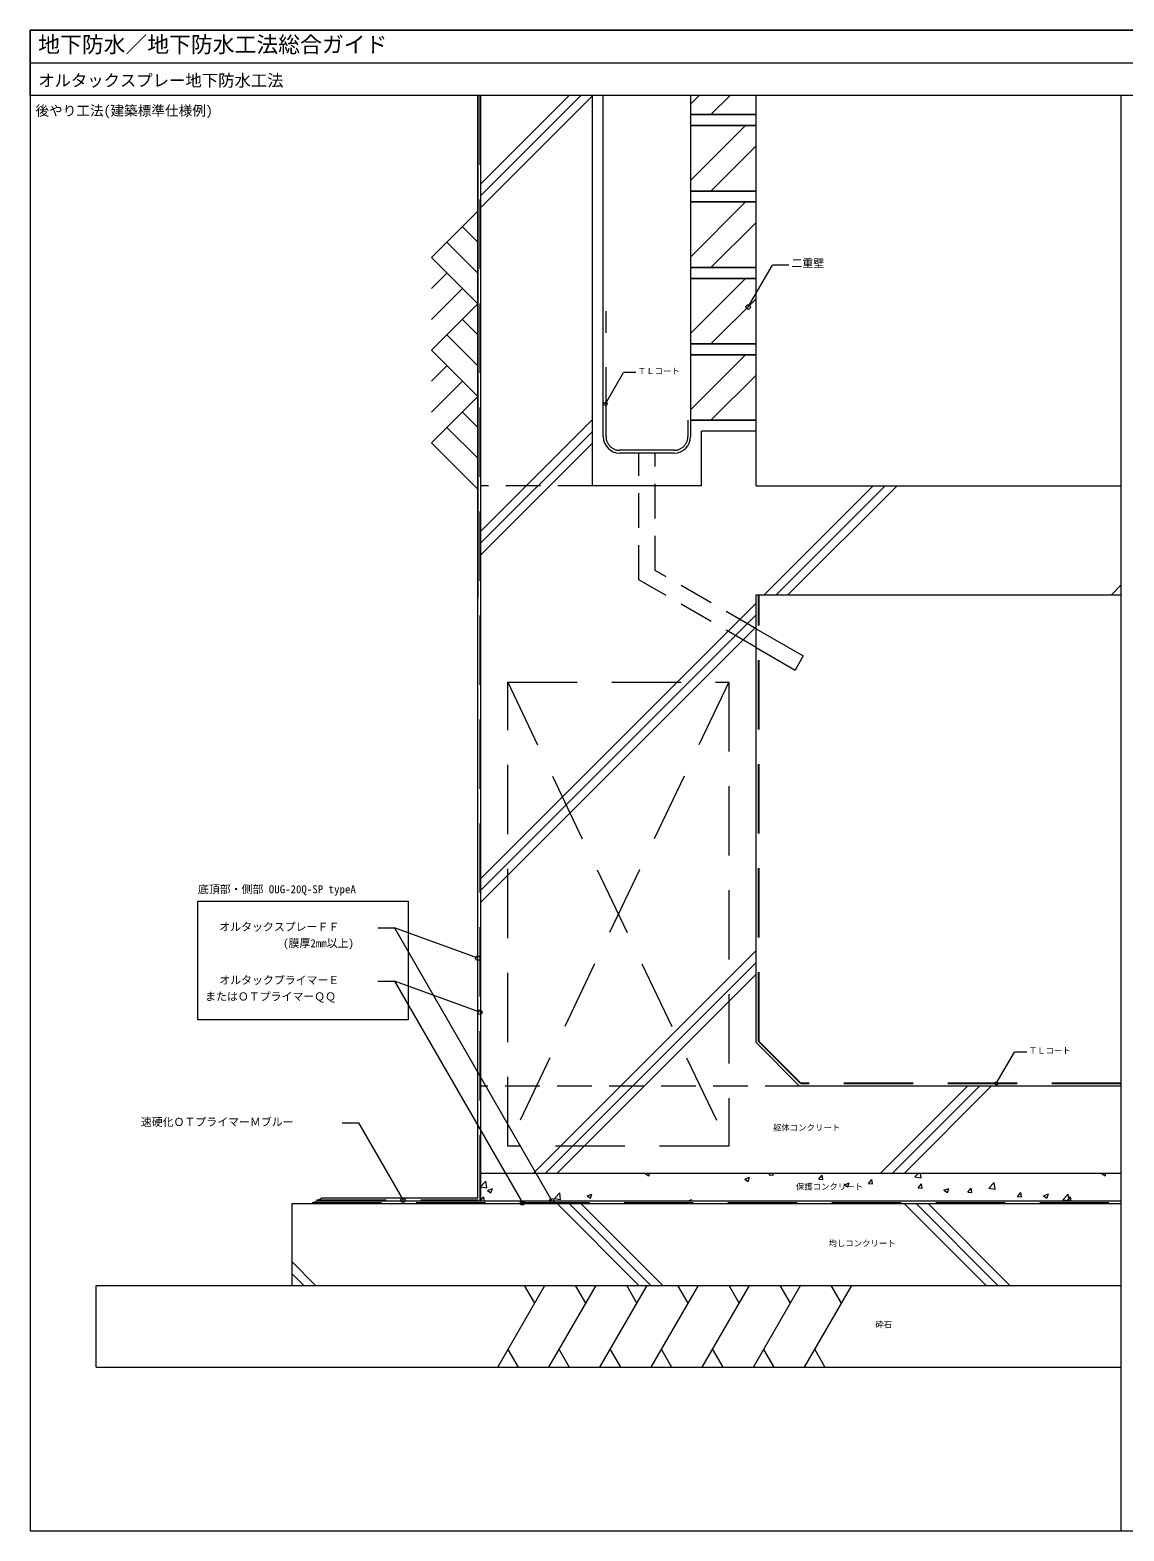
# Model space of a CAD drawing. Units: millimetres, scale not verified. Extents: x -2000 to 2000, y -1375 to 1375.
# Drawn here: x -2000 to 6, y -1375 to 1375 of the extents above; entities that cross this region are included whole.
import ezdxf
from ezdxf.enums import TextEntityAlignment as Align

# ---------------------------------------------------------------- set-up
doc = ezdxf.new("R2010")
doc.units = ezdxf.units.MM
doc.header["$LTSCALE"] = 10
doc.linetypes.add('USER1', pattern=[9.525, 6.35, -3.175])
doc.linetypes.add('USER2', pattern=[19.05, 12.7, -6.35])
for name, color, linetype, lineweight in [('0-0_0', 7, 'Continuous', 18), ('0-1_WAKU', 7, 'Continuous', 18), ('0-2_KUTAI', 3, 'Continuous', 18), ('0-3_BOUSUI', 1, 'Continuous', 18), ('0-4_MOJI', 7, 'Continuous', 18), ('0-5_HATCH', 9, 'Continuous', 18), ('0-6_KUTAI2', 3, 'USER2', 18), ('0-7_ZATU', 6, 'Continuous', 18), ('0-8_bousui2', 7, 'USER2', 25)]:
    doc.layers.add(name, color=color, linetype=linetype, lineweight=lineweight)
doc.styles.add('ＭＳ ゴシック', font='')
doc.styles.get('ＭＳ ゴシック').set_extended_font_data('MS Gothic')

msp = doc.modelspace()

# ---------------------------------------------------------------- linework, layer by layer
at = {"layer": '0-0_0'}
msp.add_line((-2000, 1315), (2000, 1315), dxfattribs=at)
at = {"layer": '0-1_WAKU'}
msp.add_line((0, 1255), (0, -1375), dxfattribs=at)
for points in [[(-2000, -1375), (2000, -1375), (2000, 1375), (-2000, 1375)], [(2000, 1255), (-2000, 1255), (-2000, 1375), (2000, 1375)]]:
    msp.add_lwpolyline(points, close=True, dxfattribs=at)
at = {"layer": '0-2_KUTAI'}
for p, q in [((-1174, 1255), (-1174, -770)), ((-949, 630), (-949, 1255)), ((-669, 540), (-669, 1255)), ((-669, 1220), (-789, 1220)), ((-669, 1080), (-789, 1080)), ((-669, 940), (-789, 940)), ((-669, 800), (-789, 800)), ((-669, 660), (-789, 660)), ((-789, 660), (-789, 630)), ((-669, 640), (-769, 640)), ((-769, 540), (-769, 640)), ((-669, 540), (-669, 640)), ((-819, 600), (-919, 600)), ((-669, 540), (0, 540)), ((-669, 340), (0, 340)), ((0, -720), (-1174, -720)), ((-1520, -775), (0, -775)), ((-1520, -775), (-1520, -925)), ((-1879, -925), (0, -925)), ((-1879, -1075), (-1879, -925)), ((-1879, -1075), (0, -1075))]:
    msp.add_line(p, q, dxfattribs=at)
for points in [[(-769, 540), (-969, 540), (-969, 1255)], [(-789, 1255), (-789, 1220), (-669, 1220), (-669, 1255)], [(0, -560), (-589, -560), (-669, -480), (-669, 340)]]:
    msp.add_lwpolyline(points, dxfattribs=at)
for points in [[(-789, 1200), (-669, 1200), (-669, 1220), (-789, 1220)], [(-789, 1080), (-669, 1080), (-669, 1200), (-789, 1200)], [(-789, 1060), (-669, 1060), (-669, 1080), (-789, 1080)], [(-789, 940), (-669, 940), (-669, 1060), (-789, 1060)], [(-789, 920), (-669, 920), (-669, 940), (-789, 940)], [(-789, 800), (-669, 800), (-669, 920), (-789, 920)], [(-789, 780), (-669, 780), (-669, 800), (-789, 800)], [(-789, 660), (-669, 660), (-669, 780), (-789, 780)]]:
    msp.add_lwpolyline(points, close=True, dxfattribs=at)
for centre, start, end in [((-919, 630), 180, 270), ((-819, 630), 270, 0)]:
    msp.add_arc(centre, 30, start, end, dxfattribs=at)
at = {"layer": '0-3_BOUSUI'}
for p, q in [((-1179, -765), (-1179, 1255)), ((-1179, 1255), (-1179, 335)), ((-1474, -770), (-1482.66, -775)), ((-1474, -770), (-1465.34, -765)), ((-1474, -770), (0, -770)), ((-1179, -765), (-1465.34, -765))]:
    msp.add_line(p, q, dxfattribs=at)
at = {"layer": '0-4_MOJI'}
for p, q in [((-683.22, 867.54), (-638.99, 944.14)), ((-608.99, 944.14), (-638.99, 944.14)), ((-945.02, 689.94), (-911.85, 747.39)), ((-889.35, 747.39), (-911.85, 747.39)), ((-1362.06, -269.91), (-1332.06, -269.91)), ((-1179, -325.62), (-1332.06, -269.91)), ((-1332.06, -269.91), (-1043.33, -770)), ((-1362.06, -367.53), (-1332.06, -367.53)), ((-228.49, -555), (-195.32, -497.55)), ((-172.82, -497.55), (-195.32, -497.55))]:
    msp.add_line(p, q, dxfattribs=at)
msp.add_lwpolyline([(-1692.18, -220.98), (-1306.89, -220.98), (-1306.89, -438.51), (-1692.18, -438.51)], close=True, dxfattribs=at)
for points in [[(-1175.24, -424.61), (-1332.06, -367.53), (-1097.38, -774)], [(-1427.94, -627.39), (-1397.94, -627.39), (-1316.18, -769)]]:
    msp.add_lwpolyline(points, dxfattribs=at)
for centre, radius in [((-683.22, 867.54), 4), ((-945.02, 689.94), 3), ((-1179, -325.62), 4), ((-1175.24, -424.61), 4), ((-228.49, -555), 3), ((-1316.18, -769), 4), ((-1097.38, -774), 4), ((-1043.33, -770), 4)]:
    msp.add_circle(centre, radius, dxfattribs=at)
at = {"layer": '0-5_HATCH'}
for p, q in [((-1174, 1092.79), (-1011.79, 1255)), ((-1174, 1071.04), (-990.04, 1255)), ((-1174, 1049.29), (-969, 1254.29)), ((-789, 1239.12), (-773.12, 1255)), ((-751.55, 1220), (-716.55, 1255)), ((-789, 1099.12), (-688.12, 1200)), ((-751.55, 1080), (-669, 1162.55)), ((-789, 959.12), (-688.12, 1060)), ((-1179, 1042.83), (-1263.85, 957.98)), ((-751.55, 940), (-669, 1022.55)), ((-1179, 986.26), (-1207.28, 1014.55)), ((-1179, 929.7), (-1235.57, 986.26)), ((-1179, 873.13), (-1263.85, 957.98)), ((-1235.57, 929.7), (-1263.85, 901.41)), ((-789, 819.12), (-688.12, 920)), ((-1207.28, 901.41), (-1263.85, 844.84)), ((-751.55, 800), (-669, 882.55)), ((-1179, 873.13), (-1263.85, 788.28)), ((-1179, 816.56), (-1207.28, 844.84)), ((-1179, 759.99), (-1235.57, 816.56)), ((-1179, 703.42), (-1263.85, 788.28)), ((-789, 679.12), (-688.12, 780)), ((-1235.57, 759.99), (-1263.85, 731.7)), ((-751.55, 660), (-669, 742.55)), ((-1207.28, 731.7), (-1263.85, 675.14)), ((-1179, 703.42), (-1263.85, 618.57)), ((-1179, 646.85), (-1207.28, 675.14)), ((-1174, 456.4), (-969, 661.4)), ((-1179, 590.28), (-1235.57, 646.85)), ((-1174, 434.65), (-969, 639.65)), ((-1179, 533.72), (-1263.85, 618.57)), ((-1174, 412.9), (-969, 617.9)), ((-654, 340), (-454, 540)), ((-632.25, 340), (-432.25, 540)), ((-610.5, 340), (-410.5, 540)), ((-17.6, 340), (0, 357.6)), ((-1174, -180), (-669, 325)), ((-1174, -201.75), (-669, 303.25)), ((-1174, -223.5), (-669, 281.5)), ((-1077.6, -720), (-669, -311.4)), ((-1055.85, -720), (-669, -333.15)), ((-1034.1, -720), (-669, -354.9)), ((-441.21, -720), (-281.21, -560)), ((-419.46, -720), (-259.46, -560)), ((-397.71, -720), (-237.71, -560)), ((-1174, -744.6), (-1164.11, -734.29)), ((-1162.71, -746.35), (-1164.11, -734.29)), ((-872.08, -720.16), (-871.66, -720)), ((-872.08, -720.16), (-865.76, -724.42)), ((-865.76, -724.42), (-864.28, -720)), ((-689.56, -730.33), (-680.67, -726.92)), ((-689.56, -730.33), (-683.24, -734.59)), ((-683.24, -734.59), (-680.67, -726.92)), ((-645.07, -722.29), (-643.15, -720)), ((-645.07, -722.29), (-637.48, -722.95)), ((-637.48, -722.96), (-638.02, -720)), ((-553.98, -730.26), (-547.85, -722.96)), ((-553.98, -730.26), (-546.39, -730.92)), ((-546.39, -730.93), (-547.85, -722.97)), ((-507.05, -740.5), (-500.73, -744.76)), ((-507.04, -740.5), (-498.15, -737.09)), ((-500.73, -744.76), (-498.15, -737.09)), ((-462.89, -738.23), (-455.29, -738.89)), ((-462.88, -738.23), (-456.76, -730.93)), ((-455.29, -738.9), (-456.76, -730.94)), ((-377.6, -725.99), (-371.85, -720)), ((-377.6, -725.99), (-366.31, -727.75)), ((-371.79, -746.2), (-365.67, -738.9)), ((-366.31, -727.74), (-367.21, -720)), ((-364.2, -746.87), (-365.67, -738.91)), ((-242.06, -747.01), (-232.17, -736.7)), ((-230.77, -748.77), (-232.17, -736.7)), ((-35.13, -720), (-28.99, -724.14)), ((-28.99, -724.14), (-27.6, -720)), ((-1174, -744.6), (-1162.71, -746.35)), ((-1174, -770), (-1167.88, -762.7)), ((-1166.53, -770), (-1167.88, -762.7)), ((-1161.3, -750.95), (-1152.41, -747.54)), ((-1161.3, -750.95), (-1154.98, -755.21)), ((-1154.98, -755.21), (-1152.41, -747.54)), ((-1038.46, -765.62), (-1028.57, -755.31)), ((-1038.46, -765.62), (-1027.17, -767.37)), ((-1027.17, -767.37), (-1028.57, -755.31)), ((-978.78, -761.12), (-969.89, -757.71)), ((-978.78, -761.12), (-972.47, -765.38)), ((-972.47, -765.38), (-969.89, -757.71)), ((-792.9, -770), (-787.38, -767.88)), ((-788.09, -770), (-787.38, -767.88)), ((-371.79, -746.2), (-364.2, -746.86)), ((-324.53, -750.67), (-315.64, -747.26)), ((-324.53, -750.67), (-318.21, -754.93)), ((-318.21, -754.93), (-315.64, -747.26)), ((-280.7, -754.17), (-274.58, -746.87)), ((-280.7, -754.17), (-273.11, -754.83)), ((-273.11, -754.84), (-274.58, -746.88)), ((-242.06, -747.02), (-230.77, -748.77)), ((-189.61, -762.14), (-183.48, -754.84)), ((-189.61, -762.14), (-182.02, -762.8)), ((-182.02, -762.81), (-183.49, -754.85)), ((-142.01, -760.85), (-133.12, -757.43)), ((-142.01, -760.84), (-135.7, -765.11)), ((-135.7, -765.11), (-133.12, -757.43)), ((-106.52, -768.04), (-96.63, -757.73)), ((-106.52, -768.04), (-95.23, -769.79)), ((-98.42, -770), (-92.39, -762.81)), ((-95.23, -769.79), (-96.63, -757.73)), ((-91.07, -770), (-92.4, -762.82)), ((-883.6, -925), (-1033.6, -775)), ((-861.85, -925), (-1011.85, -775)), ((-840.1, -925), (-990.1, -775)), ((-247.21, -925), (-397.21, -775)), ((-225.46, -925), (-375.46, -775)), ((-203.71, -925), (-353.71, -775)), ((-1476.5, -925), (-1520, -881.5)), ((-1498.25, -925), (-1520, -903.25)), ((-1142.6, -1075), (-1056, -925)), ((-1074.75, -957.48), (-1093.5, -925)), ((-1048.85, -1075), (-962.25, -925)), ((-981, -957.48), (-999.75, -925)), ((-955.1, -1075), (-868.5, -925)), ((-887.25, -957.48), (-906, -925)), ((-861.35, -1075), (-774.75, -925)), ((-793.5, -957.48), (-812.25, -925)), ((-767.6, -1075), (-681, -925)), ((-699.75, -957.48), (-718.5, -925)), ((-673.85, -1075), (-587.25, -925)), ((-606, -957.48), (-624.75, -925)), ((-580.1, -1075), (-493.5, -925)), ((-512.25, -957.48), (-531, -925)), ((-1123.85, -1042.52), (-1105.1, -1075)), ((-1030.1, -1042.52), (-1011.35, -1075)), ((-936.35, -1042.52), (-917.6, -1075)), ((-842.6, -1042.52), (-823.85, -1075)), ((-748.85, -1042.52), (-730.1, -1075)), ((-655.1, -1042.52), (-636.35, -1075)), ((-561.35, -1042.52), (-542.6, -1075))]:
    msp.add_line(p, q, dxfattribs=at)
at = {"layer": '0-6_KUTAI2'}
for p, q in [((-944, 630), (-944, 860)), ((-794, 660), (-794, 630)), ((-819, 605), (-919, 605)), ((-1124, 180), (-719, -670)), ((-719, 180), (-1124, -670))]:
    msp.add_line(p, q, dxfattribs=at)
at = {"layer": '0-6_KUTAI2', "linetype": 'USER1'}
for p, q in [((-969, 540), (-1174, 540)), ((-589, -560), (-1174, -560))]:
    msp.add_line(p, q, dxfattribs=at)
at = {"layer": '0-6_KUTAI2'}
msp.add_lwpolyline([(-1124, 180), (-719, 180), (-719, -670), (-1124, -670)], close=True, dxfattribs=at)
for centre, start, end in [((-919, 630), 180, 270), ((-819, 630), 270, 0)]:
    msp.add_arc(centre, 25, start, end, dxfattribs=at)
at = {"layer": '0-7_ZATU'}
for p, q in [((-669, 278.16), (-582.4, 228.16)), ((-669, 243.52), (-597.4, 202.18)), ((-582.4, 228.16), (-597.4, 202.18))]:
    msp.add_line(p, q, dxfattribs=at)
at = {"layer": '0-7_ZATU', "linetype": 'USER1'}
for points in [[(-669, 243.52), (-884, 367.65), (-884, 600)], [(-669, 278.16), (-854, 384.97), (-854, 600)]]:
    msp.add_lwpolyline(points, dxfattribs=at)
at = {"layer": '0-8_bousui2'}
for p, q in [((-1175, 1255), (-1175, -770)), ((-1474, -769), (-1178.59, -769)), ((-1482.5, -774), (0, -774))]:
    msp.add_line(p, q, dxfattribs=at)
msp.add_lwpolyline([(0, -555), (-586.93, -555), (-664, -477.93), (-664, 340)], dxfattribs=at)

# ---------------------------------------------------------------- texts
at = {"layer": '0-1_WAKU', "style": 'ＭＳ ゴシック'}
for s, height, p in [('地下防水／地下防水工法総合ガイド', 29.33, (-1985, 1325)), ('オルタックスプレー地下防水工法', 21.99, (-1985, 1265))]:
    msp.add_text(s, height=height, dxfattribs=at).set_placement(p, align=Align.BOTTOM_LEFT)
at = {"layer": '0-4_MOJI', "style": 'ＭＳ ゴシック'}
for s, height, p in [('後やり工法(建築標準仕様例)', 18.33, (-1990, 1212.5)), ('二重壁', 14.66, (-603.99, 935.97)), ('ＴＬコート', 11, (-885.6, 741.26)), ('底頂部・側部 OUG-20Q-SP typeA', 14.66, (-1692.18, -210.98)), ('オルタックスプレーＦＦ', 14.66, (-1652.95, -279.91)), ('(膜厚2mm以上)', 14.66, (-1535.99, -309.91)), ('オルタックプライマーＥ', 14.66, (-1652.95, -377.53)), ('またはＯＴプライマーＱＱ', 14.66, (-1678.94, -407.53)), ('ＴＬコート', 11, (-169.07, -503.68)), ('速硬化ＯＴプライマーＭブルー', 14.66, (-1796.8, -637.39)), ('躯体コンクリート', 11, (-637.93, -644.88)), ('保護コンクリート', 11, (-596.04, -752.98)), ('均しコンクリート', 11, (-536.07, -856.84)), ('砕石', 11, (-450.25, -1005.49))]:
    msp.add_text(s, height=height, dxfattribs=at).set_placement(p, align=Align.BOTTOM_LEFT)

doc.saveas('drawing.dxf')
